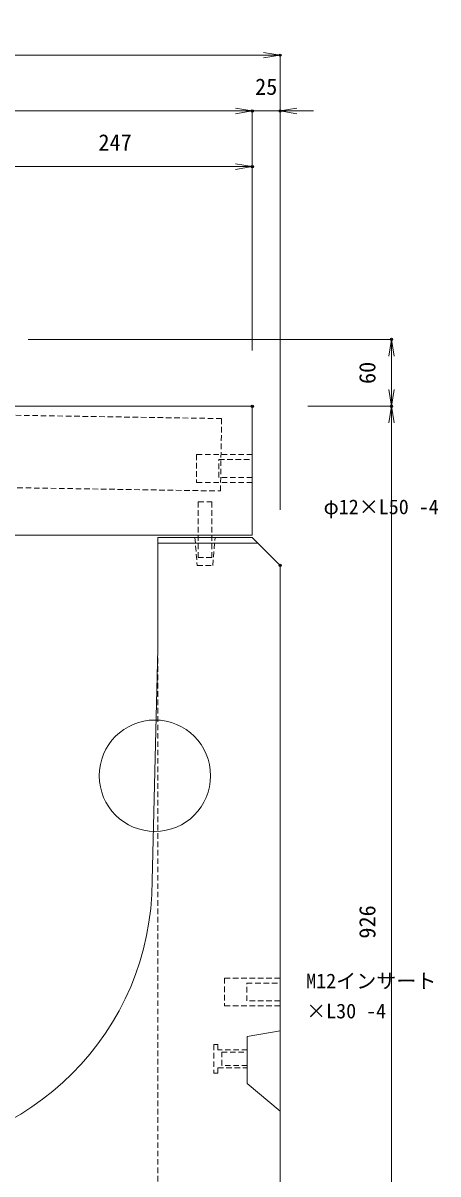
# Model space of a CAD drawing. Units: millimetres, scale not verified. Extents: x -1945 to 1945, y -1192 to 1648.
# Drawn here: x -727 to -354, y -517 to 516 of the extents above; entities that cross this region are included whole.
import ezdxf
from ezdxf.enums import TextEntityAlignment as Align

# ---------------------------------------------------------------- set-up
doc = ezdxf.new("R2010")
doc.units = ezdxf.units.MM
doc.header["$LTSCALE"] = 10
doc.header["$PDMODE"] = 32
doc.header["$PDSIZE"] = 2
doc.linetypes.add('USER1', pattern=[0.75, 0.5, -0.25])
for name, color, linetype, lineweight in [('0-1_TITLE', 7, 'Continuous', 18), ('0-3_KIJUN', 7, 'USER1', 18), ('0-5_SUNPO_S10', 3, 'Continuous', 18), ('0-9__0-0_0', 7, 'Continuous', 18)]:
    doc.layers.add(name, color=color, linetype=linetype, lineweight=lineweight)
doc.layers.add('0-A__0-2_DEFPOINTS', color=7, linetype='Continuous')
doc.styles.add('ＭＳ ゴシック', font='')
doc.styles.get('ＭＳ ゴシック').set_extended_font_data('MS Gothic')

# ---------------------------------------------------------------- blocks, each defined once
blk = doc.blocks.new('_OPEN')
at = {"layer": '0-9__0-0_0'}
blk.add_line((0, 0), (-1, 0), dxfattribs=at)
blk.add_lwpolyline([(-1, 0.1667), (0, 0), (-1, -0.1667)], dxfattribs=at)
blk = doc.blocks.new('_D21')
at = {"layer": '0-5_SUNPO_S10'}
for p, q in [((1474.48, 1592.23), (1549.48, 1592.23)), ((1549.48, 681.39), (1549.48, 1577.23)), ((1479.48, 666.39), (1549.48, 666.39))]:
    blk.add_line(p, q, dxfattribs=at)
at = {"layer": '0-A__0-2_DEFPOINTS'}
for p in [(1424.48, 1592.23), (1549.48, 1592.23), (1429.48, 666.39)]:
    blk.add_point(p, dxfattribs=at)
at = {"layer": '0-5_SUNPO_S10', "xscale": 15, "yscale": 15}
for p, rotation in [((1549.48, 1592.23), 90), ((1549.48, 666.39), 270)]:
    blk.add_blockref('_OPEN', p, dxfattribs=dict(at, rotation=rotation))
at = {"layer": '0-5_SUNPO_S10', "color": 7, "style": 'ＭＳ ゴシック'}
blk.add_text('926', height=14.66, rotation=90, dxfattribs=at).set_placement((1539.48, 1114.31), align=Align.BOTTOM_LEFT)
blk = doc.blocks.new('_D22')
at = {"layer": '0-5_SUNPO_S10'}
for p, q in [((1222.98, 1652.23), (1549.48, 1652.23)), ((1549.48, 1607.23), (1549.48, 1637.23)), ((1474.48, 1592.23), (1549.48, 1592.23))]:
    blk.add_line(p, q, dxfattribs=at)
at = {"layer": '0-A__0-2_DEFPOINTS'}
for p in [(1172.98, 1652.23), (1549.48, 1652.23), (1424.48, 1592.23)]:
    blk.add_point(p, dxfattribs=at)
at = {"layer": '0-5_SUNPO_S10', "xscale": 15, "yscale": 15}
for p, rotation in [((1549.48, 1652.23), 90), ((1549.48, 1592.23), 270)]:
    blk.add_blockref('_OPEN', p, dxfattribs=dict(at, rotation=rotation))
at = {"layer": '0-5_SUNPO_S10', "color": 7, "style": 'ＭＳ ゴシック'}
blk.add_text('60', height=14.66, rotation=90, dxfattribs=at).set_placement((1539.48, 1612.23), align=Align.BOTTOM_LEFT)
blk = doc.blocks.new('_D23')
at = {"layer": '0-5_SUNPO_S10'}
for p, q in [((1177.98, 1642.23), (1177.98, 1807.39)), ((1192.98, 1807.39), (1409.48, 1807.39)), ((1424.48, 1642.23), (1424.48, 1807.39))]:
    blk.add_line(p, q, dxfattribs=at)
at = {"layer": '0-A__0-2_DEFPOINTS'}
for p in [(1424.48, 1807.39), (1177.98, 1592.23), (1424.48, 1592.23)]:
    blk.add_point(p, dxfattribs=at)
at = {"layer": '0-5_SUNPO_S10', "xscale": 15, "yscale": 15, "rotation": 180}
blk.add_blockref('_OPEN', (1177.98, 1807.39), dxfattribs=at)
at = {"layer": '0-5_SUNPO_S10', "xscale": 15, "yscale": 15}
blk.add_blockref('_OPEN', (1424.48, 1807.39), dxfattribs=at)
at = {"layer": '0-5_SUNPO_S10', "color": 7, "style": 'ＭＳ ゴシック'}
blk.add_text('247', height=14.66, dxfattribs=at).set_placement((1286.23, 1817.39), align=Align.BOTTOM_LEFT)
blk = doc.blocks.new('_D25')
at = {"layer": '0-5_SUNPO_S10'}
for p, q in [((754.48, 1677.39), (754.48, 1857.39)), ((769.48, 1857.39), (1409.48, 1857.39)), ((1424.48, 1642.23), (1424.48, 1857.39))]:
    blk.add_line(p, q, dxfattribs=at)
at = {"layer": '0-A__0-2_DEFPOINTS'}
for p in [(1424.48, 1857.39), (754.48, 1627.39), (1424.48, 1592.23)]:
    blk.add_point(p, dxfattribs=at)
at = {"layer": '0-5_SUNPO_S10', "xscale": 15, "yscale": 15, "rotation": 180}
blk.add_blockref('_OPEN', (754.48, 1857.39), dxfattribs=at)
at = {"layer": '0-5_SUNPO_S10', "xscale": 15, "yscale": 15}
blk.add_blockref('_OPEN', (1424.48, 1857.39), dxfattribs=at)
at = {"layer": '0-5_SUNPO_S10', "color": 7, "style": 'ＭＳ ゴシック'}
blk.add_text('670', height=14.66, dxfattribs=at).set_placement((1074.48, 1867.39), align=Align.BOTTOM_LEFT)
blk = doc.blocks.new('_D27')
at = {"layer": '0-5_SUNPO_S10'}
for p, q in [((1409.48, 1857.39), (1394.48, 1857.39)), ((1424.48, 1642.23), (1424.48, 1857.39)), ((1424.48, 1857.39), (1449.48, 1857.39)), ((1449.48, 1499.39), (1449.48, 1857.39)), ((1464.48, 1857.39), (1479.48, 1857.39))]:
    blk.add_line(p, q, dxfattribs=at)
at = {"layer": '0-A__0-2_DEFPOINTS'}
for p in [(1449.48, 1857.39), (1424.48, 1592.23), (1449.48, 1449.39)]:
    blk.add_point(p, dxfattribs=at)
at = {"layer": '0-5_SUNPO_S10', "xscale": 15, "yscale": 15}
blk.add_blockref('_OPEN', (1424.48, 1857.39), dxfattribs=at)
at = {"layer": '0-5_SUNPO_S10', "xscale": 15, "yscale": 15, "rotation": 180}
blk.add_blockref('_OPEN', (1449.48, 1857.39), dxfattribs=at)
at = {"layer": '0-5_SUNPO_S10', "color": 7, "style": 'ＭＳ ゴシック'}
blk.add_text('25', height=14.66, dxfattribs=at).set_placement((1426.98, 1867.39), align=Align.BOTTOM_LEFT)
blk = doc.blocks.new('_D28')
at = {"layer": '0-5_SUNPO_S10'}
for p, q in [((729.48, 1499.39), (729.48, 1907.39)), ((744.48, 1907.39), (1434.48, 1907.39)), ((1449.48, 1499.39), (1449.48, 1907.39))]:
    blk.add_line(p, q, dxfattribs=at)
at = {"layer": '0-A__0-2_DEFPOINTS'}
for p in [(1449.48, 1907.39), (729.48, 1449.39), (1449.48, 1449.39)]:
    blk.add_point(p, dxfattribs=at)
at = {"layer": '0-5_SUNPO_S10', "xscale": 15, "yscale": 15, "rotation": 180}
blk.add_blockref('_OPEN', (729.48, 1907.39), dxfattribs=at)
at = {"layer": '0-5_SUNPO_S10', "xscale": 15, "yscale": 15}
blk.add_blockref('_OPEN', (1449.48, 1907.39), dxfattribs=at)
at = {"layer": '0-5_SUNPO_S10', "color": 7, "style": 'ＭＳ ゴシック'}
blk.add_text('720', height=14.66, dxfattribs=at).set_placement((1074.48, 1917.39), align=Align.BOTTOM_LEFT)
blk = doc.blocks.new('M16_insert_dan')
at = {"layer": '0-3_KIJUN', "color": 3}
for points in [[(0, -12.5), (-50, -12.5), (-50, 12.5), (0, 12.5)], [(0, 8), (-30, 8), (-30, -8), (0, -8)]]:
    blk.add_lwpolyline(points, close=True, dxfattribs=at)

msp = doc.modelspace()

# ---------------------------------------------------------------- linework, layer by layer
at = {"layer": '0-1_TITLE'}
msp.add_circle((-608, -159.43), 50, dxfattribs=at)
at = {"layer": '0-3_KIJUN', "linetype": 'Continuous'}
msp.add_line((-515.52, 49.39), (-605.52, 49.39), dxfattribs=at)
for points in [[(-767.02, 172.23), (-520.52, 172.23), (-520.52, 56.39), (-1190.52, 56.39), (-1190.52, 207.39), (-1187.52, 237.39), (-812.02, 231.39), (-772.02, 232.23)], [(-525.02, -393.61), (-495.52, -388.61), (-495.52, -460.61), (-525.02, -435.61)]]:
    msp.add_lwpolyline(points, close=True, dxfattribs=at)
at = {"layer": '0-3_KIJUN'}
for points in [[(-1158.03, 170.91), (-1159.07, 105.92), (-549.15, 96.18), (-548.11, 161.17), (-812.58, 165.39)], [(-1105.52, 54.39), (-1105.52, -643.61), (-605.52, -643.61), (-605.52, 54.39)]]:
    msp.add_lwpolyline(points, dxfattribs=at)
for points in [[(-569.02, 86.39), (-557.02, 86.39), (-557.02, 36.39), (-569.02, 36.39)], [(-554.02, 54.39), (-572.02, 54.39), (-570.02, 29.39), (-556.02, 29.39)], [(-525.02, -421.83), (-525.02, -405.38), (-551.52, -405.38), (-551.52, -400.86), (-555.02, -400.86), (-555.02, -426.36), (-551.52, -426.36), (-551.52, -421.83)], [(-525.02, -407.61), (-525.02, -419.61), (-548.02, -419.61), (-548.02, -407.61)]]:
    msp.add_lwpolyline(points, close=True, dxfattribs=at)
at = {"layer": '0-3_KIJUN', "linetype": 'Continuous'}
msp.add_lwpolyline([(-610.52, -253.61), (-605.52, -45.61), (-605.52, 54.39), (-520.52, 54.39), (-495.52, 29.39), (-495.52, -733.61), (-515.52, -753.61)], dxfattribs=at)
msp.add_arc((-855.52, -253.61), 245, 180, 0, dxfattribs=at)

# ---------------------------------------------------------------- block references
at = {"layer": '0-3_KIJUN', "xscale": -1, "rotation": 180}
for p in [(-520.52, 116.39), (-495.52, -353.61)]:
    msp.add_blockref('M16_insert_dan', p, dxfattribs=at)
at = {"layer": '0-5_SUNPO_S10'}
for name in ['_D28', '_D25', '_D27', '_D23', '_D22', '_D21']:
    msp.add_blockref(name, (-1945, -1420), dxfattribs=at)

# ---------------------------------------------------------------- texts
at = {"layer": '0-5_SUNPO_S10', "color": 7, "style": 'ＭＳ ゴシック'}
for s, p in [('φ12×L50 -4', (-456.51, 71.39)), ('M12インサート', (-472.14, -354.25)), ('×L30 -4', (-472.14, -381.25))]:
    msp.add_text(s, height=13.2, dxfattribs=at).set_placement(p, align=Align.BOTTOM_LEFT)

doc.saveas('drawing.dxf')
